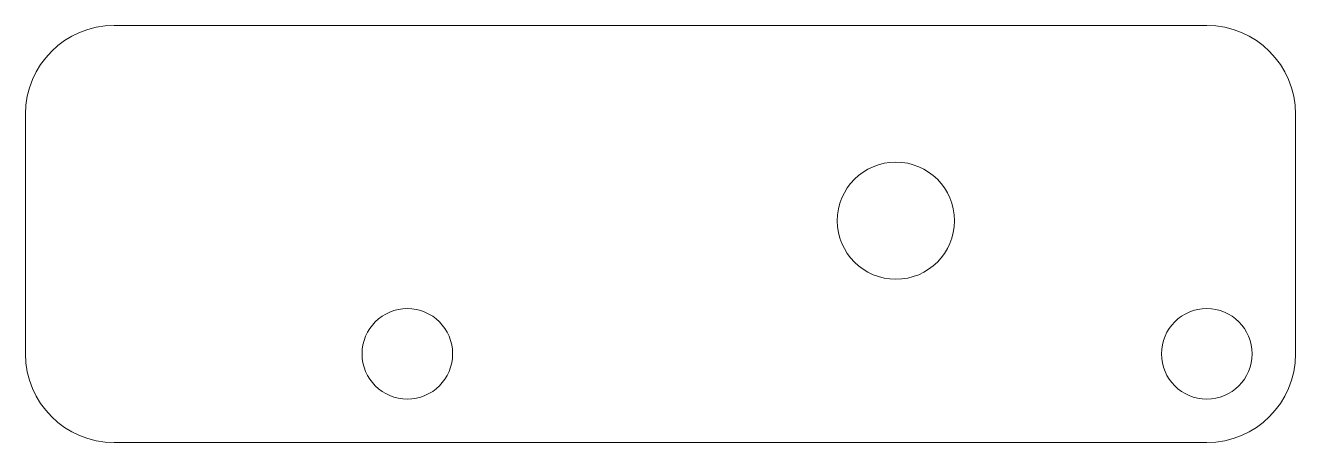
# Model space of a CAD drawing. Header units: millimetres. Extents: x -98 to 45, y -25 to 22.
import ezdxf

# ---------------------------------------------------------------- set-up
doc = ezdxf.new("R2010")
doc.units = ezdxf.units.MM

msp = doc.modelspace()

# ---------------------------------------------------------------- linework, layer by layer
at = {"color": 7, "linetype": 'Continuous', "lineweight": 15}
for p, q in [((35, 22), (-88, 22)), ((-98, 12), (-98, -15)), ((45, -15), (45, 12)), ((-88, -25), (35, -25))]:
    msp.add_line(p, q, dxfattribs=at)
for centre, radius in [((0, 0), 6.6), ((-55, -15), 5.1), ((35, -15), 5.1)]:
    msp.add_circle(centre, radius, dxfattribs=at)
for centre, start, end in [((-88, 12), 90, 180), ((35, 12), 0, 90), ((-88, -15), 180, 270), ((35, -15), 270, 0)]:
    msp.add_arc(centre, 10, start, end, dxfattribs=at)

doc.saveas('drawing.dxf')
